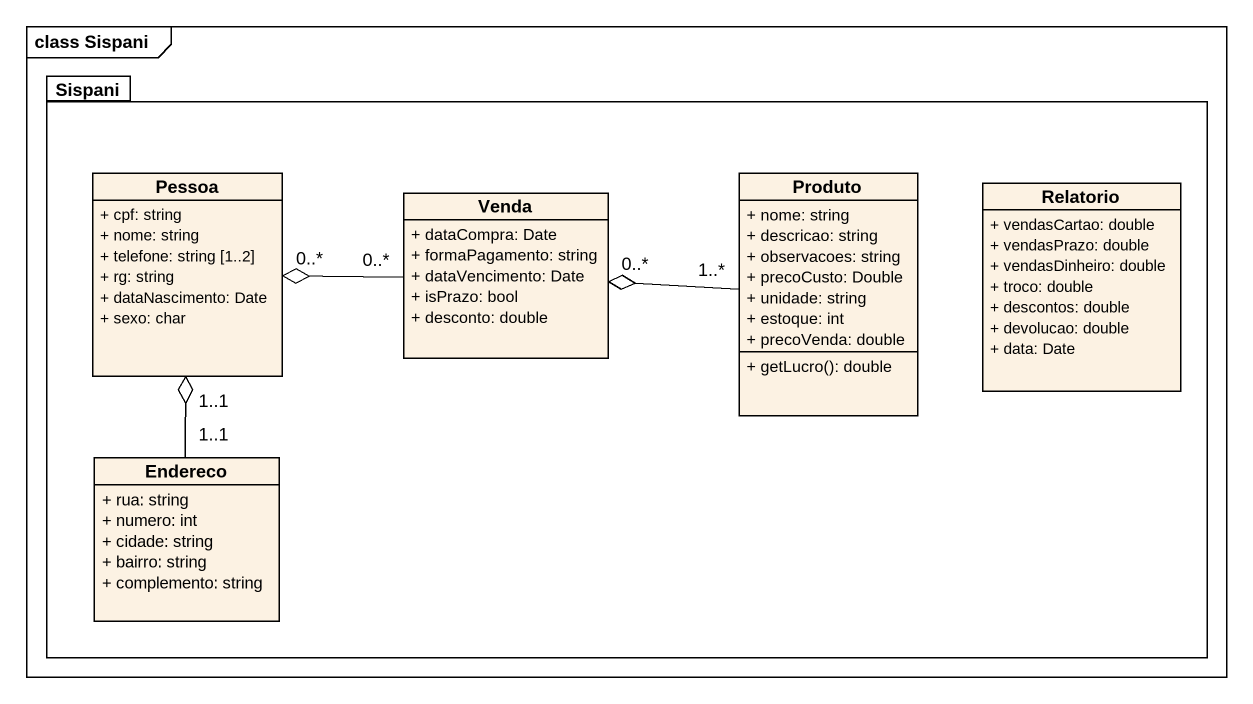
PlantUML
@startuml
mainframe class Sispani
hide circle
hide empty members
skinparam classAttributeIconSize 0
package Sispani {
  class Pessoa {
    + cpf: string
    + nome: string
    + telefone: string [1..2]
    + rg: string
    + dataNascimento: Date
    + sexo: char
  }
  class Venda {
    + dataCompra: Date
    + formaPagamento: string
    + dataVencimento: Date
    + isPrazo: bool
    + desconto: double
  }
  class Produto {
    + nome: string
    + descricao: string
    + observacoes: string
    + precoCusto: Double
    + unidade: string
    + estoque: int
    + precoVenda: double
    + getLucro(): double
  }
  class Relatorio {
    + vendasCartao: double
    + vendasPrazo: double
    + vendasDinheiro: double
    + troco: double
    + descontos: double
    + devolucao: double
    + data: Date
  }
  class Endereco {
    + rua: string
    + numero: int
    + cidade: string
    + bairro: string
    + complemento: string
  }
}
Venda "0..*" -left-o "0..*" Pessoa
Produto "1..*" -left-o "0..*" Venda
Endereco "1..1" -up-o "1..1" Pessoa
@enduml
